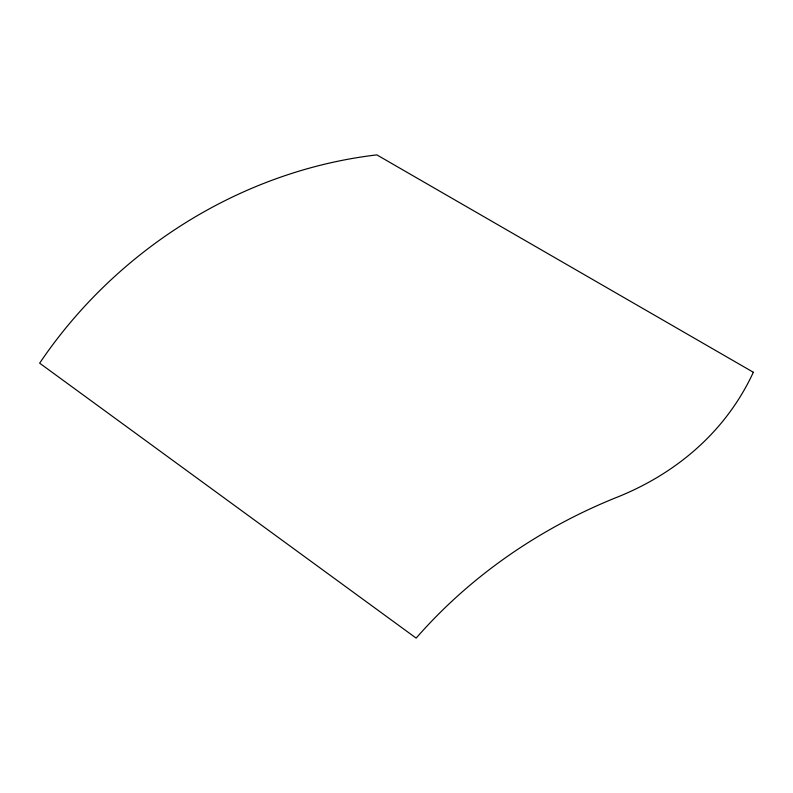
<?xml version="1.0" encoding="UTF-8"?>
<svg xmlns="http://www.w3.org/2000/svg" width="793" height="793" viewBox="0 0 793 793"><rect width="100%" height="100%" fill="white"/><g stroke="black" fill="none" stroke-linecap="round" stroke-linejoin="round"><path stroke-width="1.19" d="M753.35 372.264C725.585 432.244 675.19 474.581 614.327 498.321C538.655 529.159 470.001 576.422 416.156 638.117L39.65 363.174C116.036 249.973 240.735 170.872 376.844 154.883L753.35 372.264"/></g></svg>
